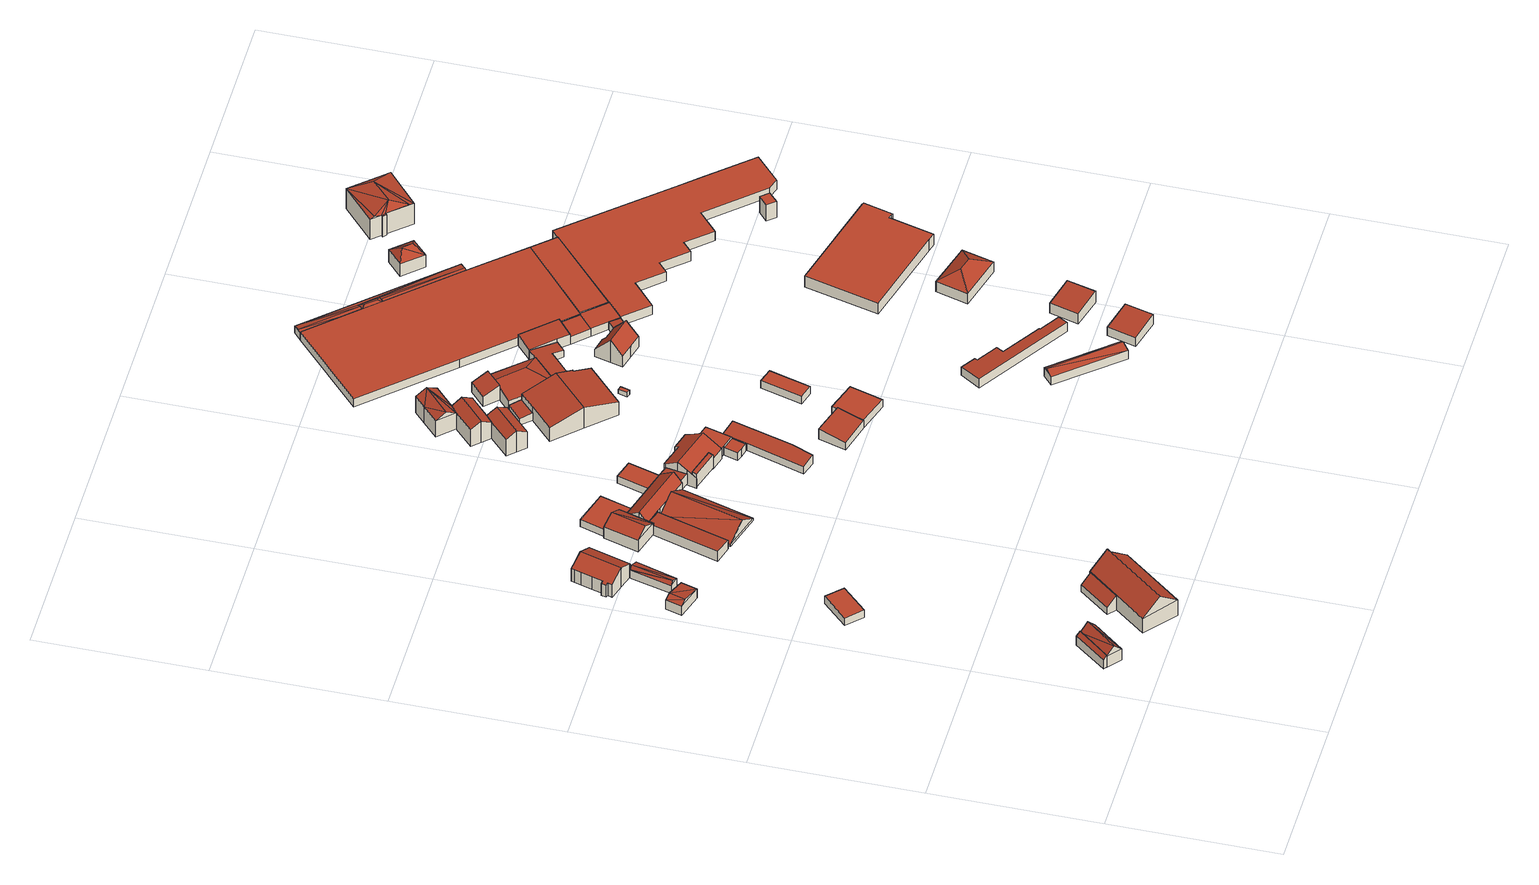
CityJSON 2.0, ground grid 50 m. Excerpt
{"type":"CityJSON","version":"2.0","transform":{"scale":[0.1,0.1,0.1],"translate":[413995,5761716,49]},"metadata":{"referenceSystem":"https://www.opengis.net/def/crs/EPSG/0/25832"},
"CityObjects":{
"building1":{"type":"Building","attributes":{"Gemeindeschluessel":"05570044","Geometrietyp2DReferenz":"3000","function":"51009_1610","roofType":"2100","measuredHeight":4.33},"geometry":[{"type":"Solid","lod":"2","boundaries":[[[[0,1,2,3]],[[4,5,1,0]],[[6,7,5,4]],[[3,2,7,6]],[[4,0,3,6]],[[1,5,7,2]]]],"semantics":{"surfaces":[{"type":"WallSurface"},{"type":"RoofSurface"},{"type":"GroundSurface"}],"values":[[0,0,0,0,1,2]]}}]},
"building2":{"type":"Building","attributes":{"Gemeindeschluessel":"05570044","Geometrietyp2DReferenz":"3000","function":"31001_9998","roofType":"3100","measuredHeight":6.54},"geometry":[{"type":"Solid","lod":"2","boundaries":[[[[8,9,10,11]],[[12,13,9,8]],[[14,15,13,12]],[[11,10,15,14]],[[8,16,12]],[[14,17,11]],[[17,16,8]],[[8,11,17]],[[14,12,16]],[[16,17,14]],[[9,13,15,10]]]],"semantics":{"surfaces":[{"type":"WallSurface"},{"type":"RoofSurface"},{"type":"GroundSurface"}],"values":[[0,0,0,0,0,0,1,1,1,1,2]]}}]},
"building3":{"type":"Building","attributes":{"Gemeindeschluessel":"05570044","Geometrietyp2DReferenz":"3000","function":"31001_1000","roofType":"5000","measuredHeight":10.35},"address":[{"country":"Germany","locality":"Telgte","thoroughfareNumber":"14","thoroughfareName":"Lauheide"}],"geometry":[{"type":"Solid","lod":"2","boundaries":[[[[18,19,20,21]],[[22,23,19,18]],[[24,25,23,22]],[[26,27,25,24]],[[28,29,27,26]],[[30,31,29,28]],[[32,33,31,30]],[[21,20,33,32]],[[26,34,35,32,30,28]],[[24,22,18,21,35,34]],[[32,35,21]],[[24,34,26]],[[19,23,25,27,29,31,33,20]]]],"semantics":{"surfaces":[{"type":"WallSurface"},{"type":"RoofSurface"},{"type":"GroundSurface"}],"values":[[0,0,0,0,0,0,0,0,1,1,0,0,2]]}}]},
"building4":{"type":"Building","attributes":{"Gemeindeschluessel":"05570044","Geometrietyp2DReferenz":"3000","function":"31001_9998","roofType":"1000","measuredHeight":2.73},"geometry":[{"type":"Solid","lod":"2","boundaries":[[[[36,37,38,39]],[[40,41,37,36]],[[42,43,41,40]],[[39,38,43,42]],[[40,36,39,42]],[[37,41,43,38]]]],"semantics":{"surfaces":[{"type":"WallSurface"},{"type":"RoofSurface"},{"type":"GroundSurface"}],"values":[[0,0,0,0,1,2]]}}]},
"building5":{"type":"Building","attributes":{"Gemeindeschluessel":"05570044","Geometrietyp2DReferenz":"3000","function":"31001_2460","roofType":"2100","measuredHeight":5.21},"geometry":[{"type":"Solid","lod":"2","boundaries":[[[[44,45,19,46]],[[47,48,45,44]],[[49,23,48,47]],[[46,19,23,49]],[[47,44,46,49]],[[45,48,23,19]]]],"semantics":{"surfaces":[{"type":"WallSurface"},{"type":"RoofSurface"},{"type":"GroundSurface"}],"values":[[0,0,0,0,1,2]]}}]},
"building6":{"type":"Building","attributes":{"Gemeindeschluessel":"05570044","Geometrietyp2DReferenz":"3000","function":"31001_2700","roofType":"3100","measuredHeight":4.52},"geometry":[{"type":"Solid","lod":"2","boundaries":[[[[50,51,52,53]],[[54,55,51,50]],[[56,57,55,54]],[[53,52,57,56]],[[50,58,54]],[[56,59,53]],[[59,58,50]],[[50,53,59]],[[56,54,58]],[[58,59,56]],[[51,55,57,52]]]],"semantics":{"surfaces":[{"type":"WallSurface"},{"type":"RoofSurface"},{"type":"GroundSurface"}],"values":[[0,0,0,0,0,0,1,1,1,1,2]]}}]},
"building7":{"type":"Building","attributes":{"Gemeindeschluessel":"05570044","Geometrietyp2DReferenz":"3000","function":"31001_2700","roofType":"5000","measuredHeight":4.08},"geometry":[{"type":"Solid","lod":"2","boundaries":[[[[60,61,62,63]],[[64,65,61,60]],[[66,67,65,64]],[[68,69,67,66]],[[63,62,69,68]],[[70,71,64]],[[70,64,60]],[[60,63,70]],[[68,66,71]],[[71,70,68]],[[64,71,66]],[[68,70,63]],[[61,65,67,69,62]]]],"semantics":{"surfaces":[{"type":"WallSurface"},{"type":"RoofSurface"},{"type":"GroundSurface"}],"values":[[0,0,0,0,0,1,1,1,1,1,0,0,2]]}}]},
"building8":{"type":"Building","attributes":{"Gemeindeschluessel":"05570044","Geometrietyp2DReferenz":"3000","function":"31001_1000","roofType":"3100","measuredHeight":6.94},"geometry":[{"type":"Solid","lod":"2","boundaries":[[[[72,73,74,75]],[[76,77,73,72]],[[78,79,77,76]],[[80,81,79,78]],[[82,83,81,80]],[[84,85,83,82]],[[86,87,85,84]],[[88,89,87,86]],[[90,91,89,88]],[[92,93,91,90]],[[94,95,93,92]],[[96,97,95,94]],[[98,99,97,96]],[[100,101,99,98]],[[75,74,101,100]],[[94,92,90,88,96]],[[86,84,82,80,78,76,72,75,100,98,96,88]],[[73,77,79,81,83,85,87,89,91,93,95,97,99,101,74]]]],"semantics":{"surfaces":[{"type":"WallSurface"},{"type":"RoofSurface"},{"type":"GroundSurface"}],"values":[[0,0,0,0,0,0,0,0,0,0,0,0,0,0,0,1,1,2]]}}]},
"building9":{"type":"Building","attributes":{"Gemeindeschluessel":"05570044","Geometrietyp2DReferenz":"3000","function":"31001_1000","roofType":"2100","measuredHeight":3.63},"geometry":[{"type":"Solid","lod":"2","boundaries":[[[[102,103,104,105]],[[106,107,103,102]],[[108,109,107,106]],[[110,111,109,108]],[[112,113,111,110]],[[114,115,113,112]],[[105,104,115,114]],[[112,110,108,106,102,105,114]],[[103,107,109,111,113,115,104]]]],"semantics":{"surfaces":[{"type":"WallSurface"},{"type":"RoofSurface"},{"type":"GroundSurface"}],"values":[[0,0,0,0,0,0,0,1,2]]}}]},
"building10":{"type":"Building","attributes":{"Gemeindeschluessel":"05570044","Geometrietyp2DReferenz":"3000","function":"31001_1000","roofType":"5000","measuredHeight":6.2},"geometry":[{"type":"Solid","lod":"2","boundaries":[[[[116,117,118,119]],[[120,121,117,116]],[[122,123,121,120]],[[124,125,123,122]],[[126,127,125,124]],[[128,129,127,126]],[[119,118,129,128]],[[130,116,119,131]],[[126,124,122]],[[128,126,122]],[[128,122,120]],[[128,120,130]],[[130,131,128]],[[116,130,120]],[[128,131,119]],[[117,121,123,125,127,129,118]]]],"semantics":{"surfaces":[{"type":"WallSurface"},{"type":"RoofSurface"},{"type":"GroundSurface"}],"values":[[0,0,0,0,0,0,0,1,1,1,1,1,1,0,0,2]]}}]},
"building11":{"type":"Building","attributes":{"Gemeindeschluessel":"05570044","Geometrietyp2DReferenz":"3000","function":"31001_2740","roofType":"3100","measuredHeight":5.09},"geometry":[{"type":"Solid","lod":"2","boundaries":[[[[132,133,134,135]],[[136,137,133,132]],[[138,139,137,136]],[[140,141,139,138]],[[142,143,141,140]],[[135,134,143,142]],[[135,142,144,132]],[[145,132,144]],[[144,140,145]],[[138,136,145,140]],[[142,140,144]],[[145,136,132]],[[133,137,139,141,143,134]]]],"semantics":{"surfaces":[{"type":"WallSurface"},{"type":"RoofSurface"},{"type":"GroundSurface"}],"values":[[0,0,0,0,0,0,1,1,1,1,0,0,2]]}}]},
"building12":{"type":"Building","attributes":{"Gemeindeschluessel":"05570044","Geometrietyp2DReferenz":"3000","function":"31001_2460","roofType":"1000","measuredHeight":2.52},"geometry":[{"type":"Solid","lod":"2","boundaries":[[[[146,147,148,149]],[[150,151,147,146]],[[152,153,151,150]],[[154,155,153,152]],[[156,157,155,154]],[[149,148,157,156]],[[154,152,150,146,149,156]],[[147,151,153,155,157,148]]]],"semantics":{"surfaces":[{"type":"WallSurface"},{"type":"RoofSurface"},{"type":"GroundSurface"}],"values":[[0,0,0,0,0,0,1,2]]}}]},
"building13":{"type":"Building","attributes":{"Gemeindeschluessel":"05570044","Geometrietyp2DReferenz":"3000","function":"31001_2700","roofType":"3100","measuredHeight":5.71},"geometry":[{"type":"Solid","lod":"2","boundaries":[[[[158,159,160,161]],[[162,163,159,158]],[[164,165,163,162]],[[166,167,165,164]],[[168,169,167,166]],[[170,171,169,168]],[[172,173,171,170]],[[174,175,173,172]],[[176,177,175,174]],[[178,179,177,176]],[[161,160,179,178]],[[172,170,168,166,164,174]],[[162,158,161,178,176,174,164]],[[159,163,165,167,169,171,173,175,177,179,160]]]],"semantics":{"surfaces":[{"type":"WallSurface"},{"type":"RoofSurface"},{"type":"GroundSurface"}],"values":[[0,0,0,0,0,0,0,0,0,0,0,1,1,2]]}}]},
"building14":{"type":"Building","attributes":{"Gemeindeschluessel":"05570044","Geometrietyp2DReferenz":"3000","function":"31001_2460","roofType":"2100","measuredHeight":3.77},"geometry":[{"type":"Solid","lod":"2","boundaries":[[[[172,173,177,180]],[[181,182,173,172]],[[183,184,182,181]],[[180,177,184,183]],[[181,172,180,183]],[[173,182,184,177]]]],"semantics":{"surfaces":[{"type":"WallSurface"},{"type":"RoofSurface"},{"type":"GroundSurface"}],"values":[[0,0,0,0,1,2]]}}]},
"building15":{"type":"Building","attributes":{"Gemeindeschluessel":"05570044","Geometrietyp2DReferenz":"3000","function":"31001_2460","roofType":"1000","measuredHeight":2.48},"geometry":[{"type":"Solid","lod":"2","boundaries":[[[[185,186,187,188]],[[189,190,186,185]],[[191,192,190,189]],[[188,187,192,191]],[[189,185,188,191]],[[186,190,192,187]]]],"semantics":{"surfaces":[{"type":"WallSurface"},{"type":"RoofSurface"},{"type":"GroundSurface"}],"values":[[0,0,0,0,1,2]]}}]},
"building16":{"type":"Building","attributes":{"Gemeindeschluessel":"05570044","Geometrietyp2DReferenz":"3000","function":"51009_1610","roofType":"2100","measuredHeight":5.07},"geometry":[{"type":"Solid","lod":"2","boundaries":[[[[193,194,195,196]],[[197,198,194,193]],[[199,200,198,197]],[[196,195,200,199]],[[197,193,196,199]],[[194,198,200,195]]]],"semantics":{"surfaces":[{"type":"WallSurface"},{"type":"RoofSurface"},{"type":"GroundSurface"}],"values":[[0,0,0,0,1,2]]}}]},
"building17":{"type":"Building","attributes":{"Gemeindeschluessel":"05570044","Geometrietyp2DReferenz":"3000","function":"31001_1000"},"address":[{"country":"Germany","locality":"Telgte","thoroughfareNumber":"15","thoroughfareName":"Lauheide"}],"children":["building17-1","building17-2"]},
"building17-1":{"type":"BuildingPart","attributes":{"roofType":"1000","measuredHeight":3},"parents":["building17"],"geometry":[{"type":"Solid","lod":"2","boundaries":[[[[201,202,203,204]],[[205,206,202,201]],[[207,208,206,205]],[[209,210,208,207]],[[207,205,201,204,211,209]],[[202,206,208,210,212,203]],[[212,211,204,203]],[[210,209,211,212]]]],"semantics":{"surfaces":[{"type":"WallSurface"},{"type":"RoofSurface"},{"type":"GroundSurface"},{"type":"ClosureSurface"}],"values":[[0,0,0,0,1,2,3,3]]}}]},
"building17-2":{"type":"BuildingPart","attributes":{"roofType":"3100","measuredHeight":6.77},"parents":["building17"],"geometry":[{"type":"Solid","lod":"2","boundaries":[[[[213,214,215,216]],[[217,218,214,213]],[[219,220,218,217]],[[221,222,220,219]],[[223,224,222,221]],[[225,226,224,223]],[[227,228,226,225]],[[229,230,228,227]],[[231,232,230,229]],[[233,234,232,231]],[[235,236,234,233]],[[237,204,203,236,235]],[[238,239,210,209,240]],[[216,215,239,238]],[[237,235,233,231,229,227,225,241]],[[223,221,219,217,213,216,238,240,241,225]],[[214,218,220,222,224,226,228,230,232,234,236,203,212,210,239,215]],[[204,237,241,211]],[[203,204,211,212]],[[209,211,241,240]],[[211,209,210,212]]]],"semantics":{"surfaces":[{"type":"WallSurface"},{"type":"RoofSurface"},{"type":"GroundSurface"},{"type":"ClosureSurface"}],"values":[[0,0,0,0,0,0,0,0,0,0,0,0,0,0,1,1,2,0,3,0,3]]}}]},
"building18":{"type":"Building","attributes":{"Gemeindeschluessel":"05570044","Geometrietyp2DReferenz":"3000","function":"31001_9998","roofType":"1000","measuredHeight":2.71},"geometry":[{"type":"Solid","lod":"2","boundaries":[[[[242,243,244,245]],[[246,247,243,242]],[[248,249,247,246]],[[250,251,249,248]],[[245,244,251,250]],[[248,246,242,245,250]],[[243,247,249,251,244]]]],"semantics":{"surfaces":[{"type":"WallSurface"},{"type":"RoofSurface"},{"type":"GroundSurface"}],"values":[[0,0,0,0,0,1,2]]}}]},
"building19":{"type":"Building","attributes":{"Gemeindeschluessel":"05570044","Geometrietyp2DReferenz":"3000","function":"31001_2000","roofType":"2100","measuredHeight":3.42},"geometry":[{"type":"Solid","lod":"2","boundaries":[[[[252,253,254,255]],[[256,257,253,252]],[[258,259,257,256]],[[260,261,259,258]],[[262,263,261,260]],[[255,254,263,262]],[[260,258,256,252,255,262]],[[253,257,259,261,263,254]]]],"semantics":{"surfaces":[{"type":"WallSurface"},{"type":"RoofSurface"},{"type":"GroundSurface"}],"values":[[0,0,0,0,0,0,1,2]]}}]},
"building20":{"type":"Building","attributes":{"Gemeindeschluessel":"05570044","Geometrietyp2DReferenz":"3000","function":"31001_2700","roofType":"2100","measuredHeight":3.78},"geometry":[{"type":"Solid","lod":"2","boundaries":[[[[264,265,266,267]],[[268,269,265,264]],[[270,271,269,268]],[[267,266,271,270]],[[268,264,267,270]],[[265,269,271,266]]]],"semantics":{"surfaces":[{"type":"WallSurface"},{"type":"RoofSurface"},{"type":"GroundSurface"}],"values":[[0,0,0,0,1,2]]}}]},
"building21":{"type":"Building","attributes":{"Gemeindeschluessel":"05570044","Geometrietyp2DReferenz":"3000","function":"31001_1000","roofType":"3100","measuredHeight":7.69},"address":[{"country":"Germany","locality":"Telgte","thoroughfareNumber":"13b","thoroughfareName":"Lauheide"}],"geometry":[{"type":"Solid","lod":"2","boundaries":[[[[272,273,274,275]],[[276,277,273,272]],[[278,279,277,276]],[[280,281,279,278]],[[282,283,281,280]],[[284,285,283,282]],[[286,287,285,284]],[[275,274,287,286]],[[280,278,276,282]],[[272,275,286,284,282,276]],[[273,277,279,281,283,285,287,274]]]],"semantics":{"surfaces":[{"type":"WallSurface"},{"type":"RoofSurface"},{"type":"GroundSurface"}],"values":[[0,0,0,0,0,0,0,0,1,1,2]]}}]},
"building22":{"type":"Building","attributes":{"Gemeindeschluessel":"05570044","Geometrietyp2DReferenz":"3000","function":"31001_1000","roofType":"3100","measuredHeight":7.69},"address":[{"country":"Germany","locality":"Telgte","thoroughfareNumber":"13c","thoroughfareName":"Lauheide"}],"geometry":[{"type":"Solid","lod":"2","boundaries":[[[[288,287,274,289]],[[290,291,287,288]],[[292,293,291,290]],[[294,295,293,292]],[[296,297,295,294]],[[298,299,297,296]],[[300,301,299,298]],[[302,303,301,300]],[[304,305,303,302]],[[289,274,305,304]],[[298,296,294,292,290,300]],[[288,289,304,302,300,290]],[[287,291,293,295,297,299,301,303,305,274]]]],"semantics":{"surfaces":[{"type":"WallSurface"},{"type":"RoofSurface"},{"type":"GroundSurface"}],"values":[[0,0,0,0,0,0,0,0,0,0,1,1,2]]}}]},
"building23":{"type":"Building","attributes":{"Gemeindeschluessel":"05570044","Geometrietyp2DReferenz":"3000","function":"51009_1610","roofType":"2100","measuredHeight":3.11},"geometry":[{"type":"Solid","lod":"2","boundaries":[[[[306,307,308,309]],[[310,311,307,306]],[[312,265,311,310]],[[309,308,265,312]],[[310,306,309,312]],[[307,311,265,308]]]],"semantics":{"surfaces":[{"type":"WallSurface"},{"type":"RoofSurface"},{"type":"GroundSurface"}],"values":[[0,0,0,0,1,2]]}}]},
"building24":{"type":"Building","attributes":{"Gemeindeschluessel":"05570044","Geometrietyp2DReferenz":"3000","function":"31001_1000","roofType":"5000","measuredHeight":7.7},"address":[{"country":"Germany","locality":"Telgte","thoroughfareNumber":"13d","thoroughfareName":"Lauheide"}],"geometry":[{"type":"Solid","lod":"2","boundaries":[[[[313,314,295,294]],[[315,316,314,313]],[[317,318,316,315]],[[319,320,318,317]],[[321,322,320,319]],[[323,297,322,321]],[[294,295,297,323]],[[323,321,324]],[[294,323,324]],[[324,325,294]],[[324,319,317]],[[324,317,315]],[[325,324,315]],[[315,313,325]],[[294,325,313]],[[319,324,321]],[[314,316,318,320,322,297,295]]]],"semantics":{"surfaces":[{"type":"WallSurface"},{"type":"RoofSurface"},{"type":"GroundSurface"}],"values":[[0,0,0,0,0,0,0,1,1,1,1,1,1,1,0,0,2]]}}]},
"building25":{"type":"Building","attributes":{"Gemeindeschluessel":"05570044","Geometrietyp2DReferenz":"3000","function":"31001_2500"},"children":["building25-1","building25-2","building25-3","building25-4"]},
"building25-1":{"type":"BuildingPart","attributes":{"roofType":"5000","measuredHeight":4.95},"parents":["building25"],"geometry":[{"type":"Solid","lod":"2","boundaries":[[[[326,327,328,329,330]],[[331,332,333,334]],[[335,336,332,331]],[[337,338,339,340,341]],[[331,342,335]],[[334,343,342,331]],[[326,330,337,341,344,335,342,343]],[[327,345,333,332,336,346,340,339,328]],[[327,326,343,345]],[[343,334,333,345]],[[340,346,344,341]],[[346,336,335,344]],[[338,337,330,329]],[[328,339,338,329]]]],"semantics":{"surfaces":[{"type":"WallSurface"},{"type":"RoofSurface"},{"type":"GroundSurface"},{"type":"ClosureSurface"}],"values":[[0,0,0,0,1,1,1,2,3,3,3,3,0,3]]}}]},
"building25-2":{"type":"BuildingPart","attributes":{"roofType":"2100","measuredHeight":5.33},"parents":["building25"],"geometry":[{"type":"Solid","lod":"2","boundaries":[[[[347,348,327,326,349]],[[350,351,348,347]],[[352,334,333,351,350]],[[350,347,349,352]],[[348,351,333,345,327]],[[343,334,352,349,326]],[[327,345,343,326]],[[333,334,343,345]]]],"semantics":{"surfaces":[{"type":"WallSurface"},{"type":"RoofSurface"},{"type":"GroundSurface"},{"type":"ClosureSurface"}],"values":[[0,0,0,1,2,0,3,3]]}}]},
"building25-3":{"type":"BuildingPart","attributes":{"roofType":"3100","measuredHeight":7.71},"parents":["building25"],"geometry":[{"type":"Solid","lod":"2","boundaries":[[[[353,354,336,335,355]],[[356,357,354,353]],[[358,359,357,356]],[[360,361,359,358]],[[362,363,361,360]],[[364,365,363,362]],[[366,367,368,365,364]],[[360,358,356,353,355,369,362]],[[370,366,364,362,369]],[[346,336,354,357,359,361,363,365,368,340]],[[341,370,369,344]],[[340,371,341,344,346]],[[335,344,369,355]],[[336,346,344,335]],[[341,371,367,366,370]],[[340,368,367,371]]]],"semantics":{"surfaces":[{"type":"WallSurface"},{"type":"RoofSurface"},{"type":"GroundSurface"},{"type":"ClosureSurface"}],"values":[[0,0,0,0,0,0,0,1,1,2,0,3,0,3,0,3]]}}]},
"building25-4":{"type":"BuildingPart","attributes":{"roofType":"2100","measuredHeight":2.66},"parents":["building25"],"geometry":[{"type":"Solid","lod":"2","boundaries":[[[[372,373,368,367]],[[329,328,373,372]],[[367,371,338,329,372]],[[339,340,368,373,328]],[[328,329,338,339]],[[339,338,371,340]],[[340,371,367,368]]]],"semantics":{"surfaces":[{"type":"WallSurface"},{"type":"RoofSurface"},{"type":"GroundSurface"},{"type":"ClosureSurface"}],"values":[[0,0,1,2,3,0,3]]}}]},
"building26":{"type":"Building","attributes":{"Gemeindeschluessel":"05570044","Geometrietyp2DReferenz":"3000","function":"31001_2700","roofType":"1000","measuredHeight":2.84},"geometry":[{"type":"Solid","lod":"2","boundaries":[[[[374,375,376,377]],[[378,379,375,374]],[[380,381,379,378]],[[377,376,381,380]],[[378,374,377,380]],[[375,379,381,376]]]],"semantics":{"surfaces":[{"type":"WallSurface"},{"type":"RoofSurface"},{"type":"GroundSurface"}],"values":[[0,0,0,0,1,2]]}}]},
"building27":{"type":"Building","attributes":{"Gemeindeschluessel":"05570044","Geometrietyp2DReferenz":"3000","function":"51002_1400","roofType":"1000","measuredHeight":1.59},"geometry":[{"type":"Solid","lod":"2","boundaries":[[[[382,383,384,385]],[[386,387,383,382]],[[388,389,387,386]],[[385,384,389,388]],[[386,382,385,388]],[[383,387,389,384]]]],"semantics":{"surfaces":[{"type":"WallSurface"},{"type":"RoofSurface"},{"type":"GroundSurface"}],"values":[[0,0,0,0,1,2]]}}]},
"building28":{"type":"Building","attributes":{"Gemeindeschluessel":"05570044","Geometrietyp2DReferenz":"3000","function":"31001_2000","roofType":"3100","measuredHeight":3.92},"geometry":[{"type":"Solid","lod":"2","boundaries":[[[[390,391,392,393]],[[394,395,391,390]],[[396,397,395,394]],[[393,392,397,396]],[[390,398,394]],[[396,399,393]],[[393,399,398]],[[398,390,393]],[[399,396,394]],[[394,398,399]],[[391,395,397,392]]]],"semantics":{"surfaces":[{"type":"WallSurface"},{"type":"RoofSurface"},{"type":"GroundSurface"}],"values":[[0,0,0,0,0,0,1,1,1,1,2]]}}]},
"building29":{"type":"Building","attributes":{"Gemeindeschluessel":"05570044","Geometrietyp2DReferenz":"3000","function":"31001_1000","roofType":"2100","measuredHeight":3.5},"geometry":[{"type":"Solid","lod":"2","boundaries":[[[[400,401,402,403]],[[404,405,401,400]],[[406,407,405,404]],[[408,409,407,406]],[[410,411,409,408]],[[412,413,411,410]],[[403,402,413,412]],[[410,408,406,404,400,403,412]],[[401,405,407,409,411,413,402]]]],"semantics":{"surfaces":[{"type":"WallSurface"},{"type":"RoofSurface"},{"type":"GroundSurface"}],"values":[[0,0,0,0,0,0,0,1,2]]}}]},
"building30":{"type":"Building","attributes":{"Gemeindeschluessel":"05570044","Geometrietyp2DReferenz":"3000","function":"31001_2000","roofType":"2100","measuredHeight":3.4},"geometry":[{"type":"Solid","lod":"2","boundaries":[[[[414,415,416,417]],[[418,419,415,414]],[[420,421,419,418]],[[422,423,421,420]],[[424,425,423,422]],[[426,427,425,424]],[[428,429,427,426]],[[430,431,429,428]],[[432,433,431,430]],[[417,416,433,432]],[[430,428,426,424,422,420,418,414,417,432]],[[415,419,421,423,425,427,429,431,433,416]]]],"semantics":{"surfaces":[{"type":"WallSurface"},{"type":"RoofSurface"},{"type":"GroundSurface"}],"values":[[0,0,0,0,0,0,0,0,0,0,1,2]]}}]},
"building31":{"type":"Building","attributes":{"Gemeindeschluessel":"05570044","Geometrietyp2DReferenz":"3000","function":"31001_1000","roofType":"3100","measuredHeight":8.17},"address":[{"country":"Germany","locality":"Telgte","thoroughfareNumber":"13","thoroughfareName":"Lauheide"}],"geometry":[{"type":"Solid","lod":"2","boundaries":[[[[434,435,436,437]],[[438,439,435,434]],[[440,441,439,438]],[[442,443,441,440]],[[444,445,443,442]],[[446,447,445,444]],[[448,449,447,446]],[[450,451,449,448]],[[452,453,451,450]],[[454,455,453,452]],[[437,436,455,454]],[[448,446,444,442,440,450]],[[438,434,437,454,452,450,440]],[[435,439,441,443,445,447,449,451,453,455,436]]]],"semantics":{"surfaces":[{"type":"WallSurface"},{"type":"RoofSurface"},{"type":"GroundSurface"}],"values":[[0,0,0,0,0,0,0,0,0,0,0,1,1,2]]}}]},
"building32":{"type":"Building","attributes":{"Gemeindeschluessel":"05570044","Geometrietyp2DReferenz":"3000","function":"31001_2000","roofType":"2100","measuredHeight":3.83},"address":[{"country":"Germany","locality":"Telgte","thoroughfareNumber":"7","thoroughfareName":"Lauheide"}],"geometry":[{"type":"Solid","lod":"2","boundaries":[[[[456,457,458,459]],[[460,461,457,456]],[[462,463,461,460]],[[459,458,463,462]],[[460,456,459,462]],[[457,461,463,458]]]],"semantics":{"surfaces":[{"type":"WallSurface"},{"type":"RoofSurface"},{"type":"GroundSurface"}],"values":[[0,0,0,0,1,2]]}}]},
"building33":{"type":"Building","attributes":{"Gemeindeschluessel":"05570044","Geometrietyp2DReferenz":"3000","function":"31001_2700","roofType":"2100","measuredHeight":4.06},"geometry":[{"type":"Solid","lod":"2","boundaries":[[[[464,465,407,466]],[[467,468,465,464]],[[469,470,468,467]],[[471,409,470,469]],[[466,407,409,471]],[[469,467,464,466,471]],[[465,468,470,409,407]]]],"semantics":{"surfaces":[{"type":"WallSurface"},{"type":"RoofSurface"},{"type":"GroundSurface"}],"values":[[0,0,0,0,0,1,2]]}}]},
"building34":{"type":"Building","attributes":{"Gemeindeschluessel":"05570044","Geometrietyp2DReferenz":"3000","function":"31001_9998","roofType":"2100","measuredHeight":2.85},"geometry":[{"type":"Solid","lod":"2","boundaries":[[[[472,443,473,474]],[[475,439,443,472]],[[476,477,439,475]],[[478,479,477,476]],[[480,481,479,478]],[[482,483,481,480]],[[484,485,483,482]],[[474,473,485,484]],[[482,480,478,476,475,472,474,484]],[[443,439,477,479,481,483,485,473]]]],"semantics":{"surfaces":[{"type":"WallSurface"},{"type":"RoofSurface"},{"type":"GroundSurface"}],"values":[[0,0,0,0,0,0,0,0,1,2]]}}]},
"building35":{"type":"Building","attributes":{"Gemeindeschluessel":"05570044","Geometrietyp2DReferenz":"3000","function":"31001_2700"},"children":["building35-1","building35-2"]},
"building35-1":{"type":"BuildingPart","attributes":{"roofType":"1000","measuredHeight":2.73},"parents":["building35"],"geometry":[{"type":"Solid","lod":"2","boundaries":[[[[486,487,468,488]],[[489,470,490,491]],[[488,468,470,489]],[[491,486,488,489]],[[487,490,470,468]],[[487,486,491,490]]]],"semantics":{"surfaces":[{"type":"WallSurface"},{"type":"RoofSurface"},{"type":"GroundSurface"},{"type":"ClosureSurface"}],"values":[[0,0,0,1,2,3]]}}]},
"building35-2":{"type":"BuildingPart","attributes":{"roofType":"1000","measuredHeight":2.79},"parents":["building35"],"geometry":[{"type":"Solid","lod":"2","boundaries":[[[[492,493,494,495]],[[496,497,493,492]],[[498,499,497,496]],[[500,485,499,498]],[[482,483,485,500]],[[480,481,483,482]],[[478,479,481,480]],[[501,491,490,479,478]],[[502,503,487,486,504]],[[495,494,503,502]],[[504,501,478,480,482,500,498,496,492,495,502]],[[493,497,499,485,483,481,479,490,487,503,494]],[[491,501,504,486]],[[487,490,491,486]]]],"semantics":{"surfaces":[{"type":"WallSurface"},{"type":"RoofSurface"},{"type":"GroundSurface"},{"type":"ClosureSurface"}],"values":[[0,0,0,0,0,0,0,0,0,0,1,2,0,3]]}}]},
"building36":{"type":"Building","attributes":{"Gemeindeschluessel":"05570044","Geometrietyp2DReferenz":"3000","function":"31001_2000","roofType":"2100","measuredHeight":4.12},"address":[{"country":"Germany","locality":"Telgte","thoroughfareNumber":"8","thoroughfareName":"Lauheide"}],"geometry":[{"type":"Solid","lod":"2","boundaries":[[[[505,506,507,508]],[[509,510,506,505]],[[511,512,510,509]],[[508,507,512,511]],[[509,505,508,511]],[[506,510,512,507]]]],"semantics":{"surfaces":[{"type":"WallSurface"},{"type":"RoofSurface"},{"type":"GroundSurface"}],"values":[[0,0,0,0,1,2]]}}]},
"building37":{"type":"Building","attributes":{"Gemeindeschluessel":"05570044","Geometrietyp2DReferenz":"3000","function":"31001_2740"},"children":["building37-1","building37-2","building37-3"]},
"building37-1":{"type":"BuildingPart","attributes":{"roofType":"1000","measuredHeight":3},"parents":["building37"],"geometry":[{"type":"Solid","lod":"2","boundaries":[[[[513,514,515,516]],[[517,494,514,513]],[[518,503,494,517]],[[513,516,518,517]],[[515,514,494,503]],[[503,518,516,515]]]],"semantics":{"surfaces":[{"type":"WallSurface"},{"type":"RoofSurface"},{"type":"GroundSurface"},{"type":"ClosureSurface"}],"values":[[0,0,0,1,2,3]]}}]},
"building37-2":{"type":"BuildingPart","attributes":{"roofType":"1000","measuredHeight":3.01},"parents":["building37"],"geometry":[{"type":"Solid","lod":"2","boundaries":[[[[519,520,521,522]],[[523,524,525,520,519]],[[526,527,528,529,530]],[[531,532,527,526]],[[516,515,532,531]],[[533,487,503,518]],[[534,468,487,533]],[[535,465,468,534]],[[536,537,465,535]],[[538,539,537,536]],[[522,521,539,538]],[[536,535,534,533,518,516,531,526,530,523,519,522,538]],[[520,525,528,527,532,515,503,487,468,465,537,539,521]],[[524,523,530,529]],[[528,525,524,529]],[[503,515,516,518]]]],"semantics":{"surfaces":[{"type":"WallSurface"},{"type":"RoofSurface"},{"type":"GroundSurface"},{"type":"ClosureSurface"}],"values":[[0,0,0,0,0,0,0,0,0,0,0,1,2,0,3,3]]}}]},
"building37-3":{"type":"BuildingPart","attributes":{"roofType":"5000","measuredHeight":3.01},"parents":["building37"],"geometry":[{"type":"Solid","lod":"2","boundaries":[[[[540,541,520,542]],[[543,544,541,540]],[[545,527,544,543]],[[529,528,527,545]],[[542,520,525,524]],[[529,545,543,546]],[[546,543,540,547]],[[540,542,524,547]],[[547,524,529,546]],[[541,544,527,528,525,520]],[[528,529,524,525]]]],"semantics":{"surfaces":[{"type":"WallSurface"},{"type":"RoofSurface"},{"type":"GroundSurface"},{"type":"ClosureSurface"}],"values":[[0,0,0,0,0,1,1,1,1,2,3]]}}]},
"building38":{"type":"Building","attributes":{"Gemeindeschluessel":"05570044","Geometrietyp2DReferenz":"3000","function":"51009_1610","roofType":"5000","measuredHeight":2.8},"geometry":[{"type":"Solid","lod":"2","boundaries":[[[[548,532,549,550]],[[545,527,532,548]],[[543,544,527,545]],[[540,541,544,543]],[[542,520,541,540]],[[551,521,520,542]],[[552,553,521,551]],[[550,549,553,552]],[[542,554,555]],[[555,551,542]],[[556,557,545,548]],[[543,556,550]],[[540,543,550]],[[540,550,552]],[[554,540,552]],[[552,555,554]],[[543,557,556]],[[551,555,552]],[[545,557,543]],[[550,556,548]],[[540,554,542]],[[532,527,544,541,520,521,553,549]]]],"semantics":{"surfaces":[{"type":"WallSurface"},{"type":"RoofSurface"},{"type":"GroundSurface"}],"values":[[0,0,0,0,0,0,0,0,1,1,1,1,1,1,1,1,1,0,0,0,0,2]]}}]},
"building39":{"type":"Building","attributes":{"Gemeindeschluessel":"05570044","Geometrietyp2DReferenz":"3000","function":"31001_2000","roofType":"3200","measuredHeight":6.46},"address":[{"country":"Germany","locality":"Telgte","thoroughfareNumber":"9","thoroughfareName":"Lauheide"}],"geometry":[{"type":"Solid","lod":"2","boundaries":[[[[558,559,560,561]],[[562,563,559,558]],[[564,565,563,562]],[[561,560,565,564]],[[558,566,562]],[[564,567,561]],[[561,567,566,558]],[[562,566,567,564]],[[559,563,565,560]]]],"semantics":{"surfaces":[{"type":"WallSurface"},{"type":"RoofSurface"},{"type":"GroundSurface"}],"values":[[0,0,0,0,1,1,1,1,2]]}}]},
"building40":{"type":"Building","attributes":{"Gemeindeschluessel":"05570044","Geometrietyp2DReferenz":"3000","function":"31001_2000","roofType":"1000","measuredHeight":4},"address":[{"country":"Germany","locality":"Telgte","thoroughfareNumber":"10","thoroughfareName":"Lauheide"}],"geometry":[{"type":"Solid","lod":"2","boundaries":[[[[568,569,570,571]],[[572,573,569,568]],[[574,575,573,572]],[[576,577,575,574]],[[578,579,577,576]],[[580,581,579,578]],[[582,583,581,580]],[[584,585,583,582]],[[586,587,585,584]],[[571,570,587,586]],[[584,582,580,578,576,574,572,568,571,586]],[[569,573,575,577,579,581,583,585,587,570]]]],"semantics":{"surfaces":[{"type":"WallSurface"},{"type":"RoofSurface"},{"type":"GroundSurface"}],"values":[[0,0,0,0,0,0,0,0,0,0,1,2]]}}]},
"building41":{"type":"Building","attributes":{"Gemeindeschluessel":"05570044","Geometrietyp2DReferenz":"3000","function":"31001_2460","roofType":"3200","measuredHeight":6.91},"geometry":[{"type":"Solid","lod":"2","boundaries":[[[[588,589,590,591]],[[592,593,589,588]],[[594,595,593,592]],[[591,590,595,594]],[[588,596,592]],[[594,597,591]],[[596,588,591]],[[591,597,596]],[[592,596,597]],[[597,594,592]],[[589,593,595,590]]]],"semantics":{"surfaces":[{"type":"WallSurface"},{"type":"RoofSurface"},{"type":"GroundSurface"}],"values":[[0,0,0,0,1,1,1,1,1,1,2]]}}]},
"building42":{"type":"Building","attributes":{"Gemeindeschluessel":"05570044","Geometrietyp2DReferenz":"3000","function":"31001_2740","roofType":"1000","measuredHeight":3.4},"geometry":[{"type":"Solid","lod":"2","boundaries":[[[[598,599,600,601]],[[602,603,599,598]],[[604,605,603,602]],[[606,607,605,604]],[[608,609,607,606]],[[610,611,609,608]],[[612,613,611,610]],[[614,615,613,612]],[[616,617,615,614]],[[618,619,617,616]],[[620,621,619,618]],[[622,623,621,620]],[[624,625,623,622]],[[626,627,625,624]],[[628,629,627,626]],[[630,631,629,628]],[[632,633,631,630]],[[634,635,633,632]],[[636,637,635,634]],[[601,600,637,636]],[[634,632,630,628,626,624,622,620,618,616,614,612,610,608,606,604,602,598,601,636]],[[599,603,605,607,609,611,613,615,617,619,621,623,625,627,629,631,633,635,637,600]]]],"semantics":{"surfaces":[{"type":"WallSurface"},{"type":"RoofSurface"},{"type":"GroundSurface"}],"values":[[0,0,0,0,0,0,0,0,0,0,0,0,0,0,0,0,0,0,0,0,1,2]]}}]},
"building43":{"type":"Building","attributes":{"Gemeindeschluessel":"05570044","Geometrietyp2DReferenz":"3000","function":"51009_1610","roofType":"1000","measuredHeight":6},"geometry":[{"type":"Solid","lod":"2","boundaries":[[[[638,639,640,641]],[[642,643,639,638]],[[644,645,643,642]],[[641,640,645,644]],[[642,638,641,644]],[[639,643,645,640]]]],"semantics":{"surfaces":[{"type":"WallSurface"},{"type":"RoofSurface"},{"type":"GroundSurface"}],"values":[[0,0,0,0,1,2]]}}]},
"building44":{"type":"Building","attributes":{"Gemeindeschluessel":"05570044","Geometrietyp2DReferenz":"3000","function":"31001_1000","roofType":"5000","measuredHeight":9.69},"address":[{"country":"Germany","locality":"Telgte","thoroughfareNumber":"13a","thoroughfareName":"Lauheide"}],"geometry":[{"type":"Solid","lod":"2","boundaries":[[[[646,647,648,649]],[[650,651,647,646]],[[652,653,651,650]],[[654,655,653,652]],[[656,657,655,654]],[[658,659,657,656]],[[660,661,659,658]],[[649,648,661,660]],[[662,663,658]],[[649,664,665]],[[652,646,649]],[[652,649,665]],[[665,666,652]],[[652,650,646]],[[663,662,656]],[[665,663,656]],[[666,665,656]],[[656,654,666]],[[660,658,663]],[[664,660,663]],[[663,665,664]],[[660,664,649]],[[656,662,658]],[[652,666,654]],[[647,651,653,655,657,659,661,648]]]],"semantics":{"surfaces":[{"type":"WallSurface"},{"type":"RoofSurface"},{"type":"GroundSurface"}],"values":[[0,0,0,0,0,0,0,0,1,1,1,1,1,1,1,1,1,1,1,1,1,0,0,0,2]]}}]}
},
"vertices":[
[76,148,54],[76,148,22],[86,141,22],[86,141,66],[152,243,54],[152,243,22],[162,235,66],[162,235,22],
[162,235,61],[162,235,21],[86,141,21],[86,141,61],[201,203,61],[201,203,21],[125,109,61],[125,109,21],[181,219,87],[105,125,87],
[316,172,73],[316,172,20],[243,80,20],[243,80,73],[389,263,73],[389,263,20],[391,265,73],[391,265,20],[438,227,122],[438,227,20],[430,218,122],[430,218,20],[475,182,77],[475,182,20],[334,6,77],[334,6,20],[436,228,123],[288,43,123],
[152,946,43],[152,946,16],[80,871,16],[80,871,43],[196,902,43],[196,902,16],[124,828,43],[124,828,16],
[291,192,45],[291,192,20],[316,172,72],[363,283,44],[363,283,20],[389,263,72],
[24,1358,50],[24,1358,17],[10,1309,17],[10,1309,50],[102,1334,50],[102,1334,17],[88,1286,50],[88,1286,17],[41,1352,62],[27,1304,62],
[119,1482,48],[119,1482,19],[85,1358,19],[85,1358,48],[122,1481,48],[122,1481,19],[155,1472,48],[155,1472,19],[117,1350,48],[117,1350,19],[95,1355,59],[129,1479,59],
[31,1539,65],[31,1539,21],[27,1524,21],[27,1524,65],[38,1537,68],[38,1537,21],[47,1568,68],[47,1568,21],[57,1601,68],[57,1601,21],[62,1621,68],[62,1621,21],[66,1632,68],[66,1632,21],[75,1629,73],[75,1629,21],[112,1618,91],[112,1618,21],[159,1605,68],[159,1605,21],[122,1481,68],[122,1481,21],[119,1482,70],[119,1482,21],[76,1494,91],[76,1494,21],[29,1508,68],[29,1508,21],[34,1522,68],[34,1522,21],
[242,1267,54],[242,1267,18],[297,1251,18],[297,1251,48],[300,1462,54],[300,1462,18],[302,1461,54],[302,1461,18],[307,1478,54],[307,1478,18],[361,1464,48],[361,1464,18],[298,1251,48],[298,1251,18],
[254,1588,61],[254,1588,20],[224,1485,20],[224,1485,61],[332,1565,61],[332,1565,20],[327,1545,61],[327,1545,20],[307,1478,61],[307,1478,20],[302,1461,61],[302,1461,20],[300,1462,61],[300,1462,20],[294,1576,82],[264,1473,82],
[423,1213,26],[423,1213,18],[424,1215,18],[424,1215,26],[307,1247,26],[307,1247,18],[307,1249,26],[307,1249,18],[369,1461,26],[369,1461,18],[487,1427,26],[487,1427,18],[428,1444,69],[365,1230,69],
[285,1661,44],[285,1661,19],[261,1586,19],[261,1586,44],[389,1631,44],[389,1631,19],[361,1535,44],[361,1535,19],[327,1545,44],[327,1545,19],[332,1565,44],[332,1565,19],
[361,1464,52],[361,1464,21],[369,1461,21],[369,1461,52],[307,1478,51],[307,1478,21],[315,1504,78],[315,1504,21],[327,1545,51],[327,1545,21],[361,1535,51],[361,1535,21],[448,1510,51],[448,1510,21],[507,1494,51],[507,1494,21],[495,1453,78],[495,1453,21],[488,1430,54],[488,1430,21],[487,1427,51],[487,1427,21],
[488,1430,58],[535,1485,51],[535,1485,21],[517,1421,58],[517,1421,21],
[477,1606,44],[477,1606,19],[448,1510,19],[448,1510,44],[535,1589,44],[535,1589,19],[507,1494,44],[507,1494,19],
[596,1368,68],[596,1368,21],[600,1382,21],[600,1382,71],[511,1393,68],[511,1393,21],[515,1407,71],[515,1407,21],
[721,1421,48],[721,1421,18],[663,1437,18],[663,1437,48],[699,1342,48],[699,1342,18],[657,1354,48],[657,1354,18],[641,1359,48],[641,1359,18],[656,1411,48],[656,1411,18],
[600,1382,62],[600,1382,18],[596,1368,18],[596,1368,54],[515,1407,62],[515,1407,18],[511,1393,54],[511,1393,18],[509,1393,54],[509,1393,18],[517,1421,70],[517,1421,18],[525,1449,86],[525,1449,18],[535,1485,65],[535,1485,18],[537,1491,62],[537,1491,18],[612,1469,62],[612,1469,18],[616,1481,55],[616,1481,18],[671,1465,55],[671,1465,18],[663,1437,71],[640,1355,54],[640,1355,18],[641,1359,56],[656,1411,86],
[657,1354,44],[657,1354,17],[645,1312,17],[645,1312,44],[699,1342,44],[699,1342,17],[686,1300,44],[686,1300,17],[663,1306,44],[663,1306,17],
[639,1126,41],[639,1126,15],[683,1113,15],[683,1113,48],[691,1298,41],[691,1298,15],[713,1371,41],[713,1371,15],[761,1356,49],[761,1356,15],[709,1176,49],[709,1176,15],
[855,1013,43],[855,1013,15],[878,1092,15],[878,1092,53],[758,1039,42],[758,1039,15],[783,1121,53],[783,1121,15],
[596,1990,87],[596,1990,21],[587,1999,21],[587,1999,81],[609,1975,98],[609,1975,21],[631,1952,81],[631,1952,21],[551,1876,80],[551,1876,21],[528,1900,98],[528,1900,21],[505,1924,80],[505,1924,21],[563,1979,79],[563,1979,21],
[563,1979,81],[587,1999,80],[541,2003,98],[541,2003,21],[519,2026,81],[519,2026,21],[577,2081,80],[577,2081,21],[601,2100,81],[601,2100,21],[610,2091,87],[610,2091,21],[623,2077,98],[623,2077,21],[645,2053,81],[645,2053,21],[618,2028,80],[618,2028,21],
[978,1082,42],[978,1082,15],[884,1110,15],[884,1110,46],[949,984,42],[949,984,15],[855,1013,46],
[533,2128,80],[533,2128,21],[579,2171,80],[579,2171,21],[613,2203,80],[613,2203,21],[614,2203,80],[614,2203,21],[660,2155,80],[660,2155,21],[601,2100,80],[637,2179,98],[556,2104,98],
[718,1995,66],[718,1995,20],[680,1960,20],[680,1960,43],[680,1960,59],[866,1932,59],[866,1932,20],[766,2040,20],[766,2040,59],[780,1852,59],[780,1852,20],[706,1932,59],[706,1932,47],[706,1932,20],[705,1931,20],[705,1931,59],[808,1944,70],[740,2016,70],[779,1853,59],[740,2016,20],[779,1853,20],
[683,2032,55],[683,2032,20],[718,1995,74],[731,2077,55],[731,2077,20],[766,2040,74],
[815,1815,84],[815,1815,20],[780,1852,97],[812,1813,84],[812,1813,20],[850,1773,69],[850,1773,20],[738,1668,69],[738,1668,20],[665,1746,97],[665,1746,20],[592,1824,69],[592,1824,20],[661,1889,69],[661,1889,47],[661,1889,20],[779,1853,97],[705,1931,69],[705,1931,47],
[635,1918,43],[635,1918,20],
[941,1322,43],[941,1322,15],[907,1199,15],[907,1199,43],[985,1309,43],[985,1309,15],[951,1187,43],[951,1187,15],
[834,1687,35],[834,1687,19],[822,1690,19],[822,1690,35],[827,1660,35],[827,1660,19],[815,1663,35],[815,1663,19],
[1149,563,41],[1149,563,11],[1301,387,11],[1301,387,41],[1180,591,41],[1180,591,11],[1332,416,41],[1332,416,11],[1169,581,51],[1321,406,51],
[780,1852,56],[780,1852,21],[815,1815,21],[815,1815,50],[866,1932,56],[866,1932,21],[892,1956,56],[892,1956,21],[952,1893,46],[952,1893,21],[925,1868,46],[925,1868,21],[900,1894,50],[900,1894,21],
[1123,808,46],[1123,808,17],[1084,748,17],[1084,748,51],[1165,781,46],[1165,781,17],[1161,773,46],[1161,773,17],[1222,734,46],[1222,734,17],[1208,713,48],[1208,713,17],[1321,640,48],[1321,640,17],[1320,637,48],[1320,637,17],[1378,600,48],[1378,600,17],[1360,572,51],[1360,572,17],
[1026,1756,60],[1026,1756,21],[988,1766,21],[988,1766,60],[1031,1755,60],[1031,1755,21],[1022,1718,102],[1022,1718,21],[1018,1704,86],[1018,1704,21],[1013,1681,60],[1013,1681,21],[969,1692,60],[969,1692,21],[925,1703,60],[925,1703,21],[935,1740,102],[935,1740,21],[947,1788,48],[947,1788,21],[991,1777,48],[991,1777,21],
[1347,377,49],[1347,377,18],[1442,352,18],[1442,352,56],[1370,462,49],[1370,462,18],[1464,436,56],[1464,436,18],
[939,1999,62],[939,1999,21],[892,1956,57],[1026,1907,62],[1026,1907,21],[978,1864,57],[978,1864,21],[952,1893,57],
[1018,1704,48],[1036,1706,21],[1036,1706,47],[1031,1755,49],[1034,1754,49],[1034,1754,21],[1060,1777,49],[1060,1777,21],[1062,1775,49],[1062,1775,21],[1063,1776,49],[1063,1776,21],[1086,1750,47],[1086,1750,21],
[1071,1859,48],[1071,1859,21],[1026,1907,48],[978,1864,48],[1023,1817,21],[1023,1817,48],
[1137,1794,49],[1137,1794,21],[1135,1796,21],[1135,1796,49],[1093,1756,49],[1093,1756,21],[1087,1751,49],[1087,1751,21],[1086,1750,49],[1023,1817,49],[1075,1862,49],[1075,1862,21],[1071,1859,49],
[1394,550,55],[1394,550,19],[1489,525,19],[1489,525,60],[1418,635,55],[1418,635,19],[1512,610,60],[1512,610,19],
[1353,1992,51],[1353,1992,21],[1296,2055,21],[1296,2055,51],[1135,1796,51],[1075,1862,51],
[948,2436,51],[948,2436,21],[817,2577,21],[817,2577,51],[947,2436,51],[947,2436,45],[947,2436,21],[992,2388,51],[992,2388,21],[992,2387,21],[992,2387,45],[992,2387,51],[1166,2200,51],[1166,2200,21],[1071,1859,51],[1026,1907,51],[939,1999,51],[816,2132,51],[816,2132,21],[594,2372,51],[594,2372,21],
[965,2452,45],[965,2452,21],[948,2436,45],[1009,2404,45],[1009,2404,21],[992,2388,45],[992,2404,51],[964,2435,51],
[1166,2200,45],[1191,2222,21],[1191,2222,45],[817,2577,45],[842,2599,45],[842,2599,21],[956,2444,49],[826,2585,49],[1174,2207,49],[1000,2395,49],
[1565,917,55],[1565,917,18],[1426,955,18],[1426,955,55],[1540,822,55],[1540,822,18],[1400,860,55],[1400,860,18],[1506,882,83],[1461,894,83],
[1360,1305,56],[1360,1305,16],[1303,1085,16],[1303,1085,56],[1676,1223,56],[1676,1223,16],[1681,1221,56],[1681,1221,16],[1658,1134,56],[1658,1134,16],[1653,1136,56],[1653,1136,16],[1641,1139,56],[1641,1139,16],[1607,1008,56],[1607,1008,16],[1606,1006,56],[1606,1006,16],[1582,1013,56],[1582,1013,16],
[1249,2368,47],[1249,2368,2],[1197,2425,2],[1197,2425,47],[1201,2323,47],[1201,2323,2],[1148,2381,47],[1148,2381,2],[1211,2360,71],[1187,2387,71],
[1093,1756,50],[1093,1756,16],[1087,1751,16],[1087,1751,50],[1137,1794,50],[1137,1794,16],[1135,1796,50],[1135,1796,16],[1353,1992,50],[1353,1992,16],[1376,2012,50],[1376,2012,16],[1639,1718,50],[1639,1718,16],[1675,1678,50],[1675,1678,16],[1795,1544,50],[1795,1544,16],[1717,1472,50],[1717,1472,16],[1683,1483,50],[1683,1483,16],[1541,1640,50],[1541,1640,16],[1509,1612,50],[1509,1612,16],[1479,1585,50],[1479,1585,16],[1415,1656,50],[1415,1656,16],[1385,1629,50],[1385,1629,16],[1321,1701,50],[1321,1701,16],[1291,1674,50],[1291,1674,16],[1227,1745,50],[1227,1745,16],[1152,1678,50],[1152,1678,16],
[1615,1494,78],[1615,1494,18],[1586,1469,18],[1586,1469,78],[1635,1472,78],[1635,1472,18],[1606,1445,78],[1606,1445,18],
[1298,2456,77],[1298,2456,2],[1302,2460,2],[1302,2460,77],[1289,2465,77],[1289,2465,2],[1293,2469,77],[1293,2469,2],[1270,2495,77],[1270,2495,2],[1374,2588,77],[1374,2588,2],[1465,2487,77],[1465,2487,2],[1360,2395,77],[1360,2395,2],[1375,2588,76],[1396,2517,99],[1351,2405,80],[1333,2460,99],[1279,2485,81]
]}
